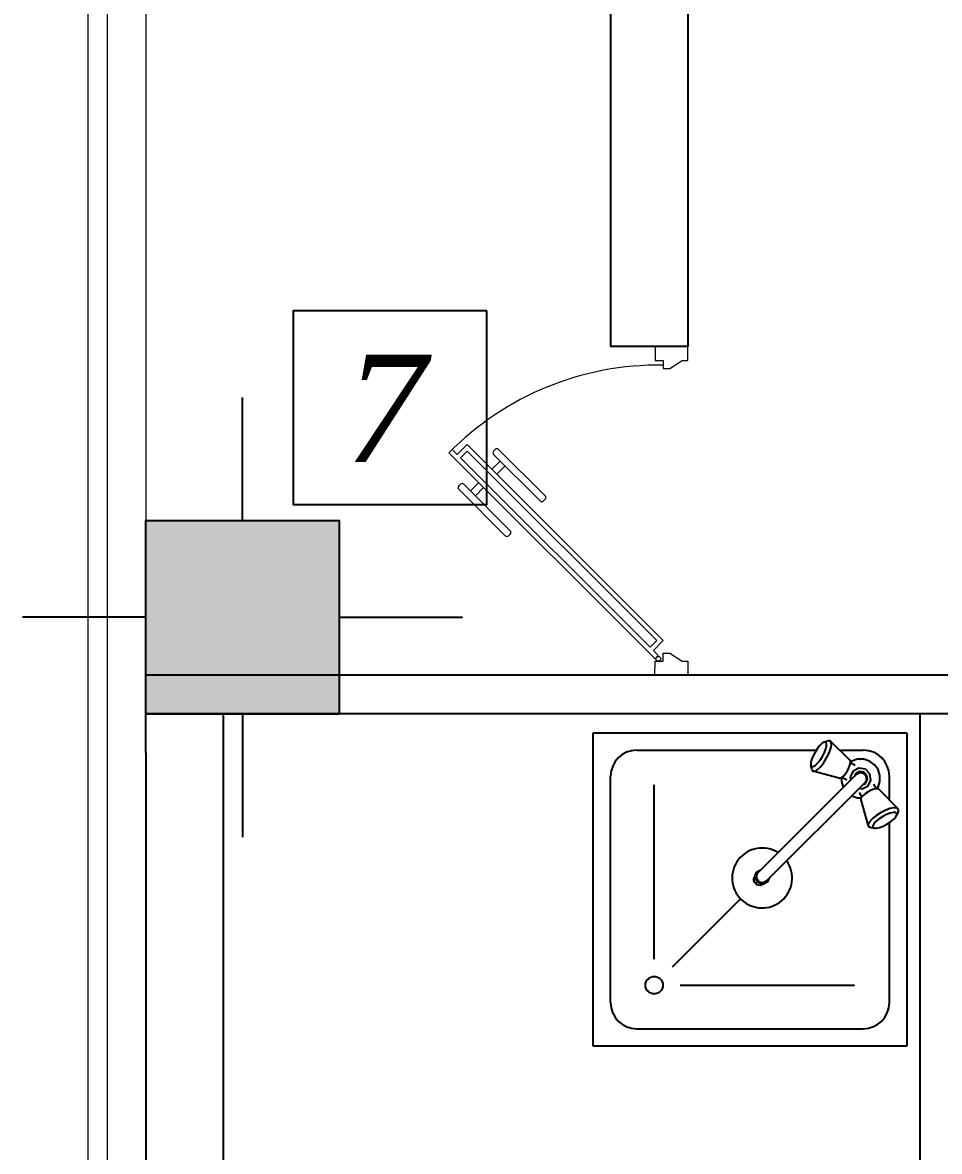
# Model space of a CAD drawing. Header units: metres. Extents: x -1655 to 449, y 40 to 361.
# Drawn here: x 99.141 to 101.51, y 56.109 to 59.027 of the extents above; entities that cross this region are included whole.
import ezdxf

# ---------------------------------------------------------------- set-up
doc = ezdxf.new("R2010")
doc.units = ezdxf.units.M
doc.header["$MEASUREMENT"] = 0
doc.layers.add('A-WALL', color=7, linetype='Continuous')
doc.layers.add('Layer4', color=252, linetype='Continuous', lineweight=25)
doc.layers.add('Layer5', color=31, linetype='Continuous', lineweight=9)
doc.styles.add('RS', font='timesi.ttf', dxfattribs={"width": 0.7})

# ---------------------------------------------------------------- blocks, each defined once
blk = doc.blocks.new('5050new')
h = blk.add_hatch(color=256)
h.dxf.hatch_style = 1
h.paths.add_polyline_path([(6309.3073, 1826.5446), (6308.8073, 1826.5446), (6308.8072, 1826.0446), (6309.3072, 1826.0446)])
for p, q in [((6309.0573, 1826.5446), (6309.0573, 1826.8627)), ((6308.8072, 1826.2946), (6308.4892, 1826.2947)), ((6309.3072, 1826.2946), (6309.6253, 1826.2946)), ((6309.0572, 1826.0446), (6309.0572, 1825.7266))]:
    blk.add_line(p, q)
blk.add_lwpolyline([(6308.8073, 1826.5446), (6309.3073, 1826.5446), (6309.3072, 1826.0446), (6308.8072, 1826.0446)], close=True)
blk = doc.blocks.new('axha')
blk.add_blockref('5050new', (102.3748, 22.5763))
blk = doc.blocks.new('5')
at = {"layer": 'Layer5'}
for p, q in [((923.8481, 840.7345), (923.8481, 840.6916)), ((923.9478, 840.6916), (923.9478, 840.7345)), ((923.8481, 840.6916), (923.8725, 840.6916)), ((923.8725, 840.6916), (923.8725, 840.6676)), ((923.8725, 840.6676), (923.8931, 840.6676)), ((923.8931, 840.6676), (923.9304, 840.6916)), ((923.9304, 840.6916), (923.9478, 840.6916)), ((923.3576, 840.4163), (923.3627, 840.4214)), ((923.3576, 840.4062), (923.4991, 840.2648)), ((923.3728, 840.4214), (923.5142, 840.28)), ((923.3526, 840.3608), (923.3778, 840.386)), ((923.3677, 840.3456), (923.393, 840.3709)), ((923.2566, 840.3153), (923.2516, 840.3103)), ((923.2516, 840.3002), (923.393, 840.1587)), ((923.2667, 840.3153), (923.4082, 840.1739)), ((923.3122, 840.3204), (923.2869, 840.2951)), ((923.3273, 840.3052), (923.3021, 840.28)), ((923.5092, 840.2648), (923.5142, 840.2699)), ((923.4082, 840.1638), (923.4031, 840.1587)), ((923.8481, 839.7773), (923.8725, 839.7773)), ((923.8481, 839.7345), (923.8481, 839.7773)), ((923.8725, 839.7773), (923.8725, 839.8014)), ((923.8725, 839.8014), (923.8931, 839.8014)), ((923.8931, 839.8014), (923.9304, 839.7773)), ((923.9304, 839.7773), (923.9478, 839.7773)), ((923.9478, 839.7773), (923.9478, 839.7345))]:
    blk.add_line(p, q, dxfattribs=at)
for points in [[(923.8481, 839.7845), (923.8582, 839.7946), (923.8431, 839.8097), (923.8734, 839.84), (923.2773, 840.4361), (923.247, 840.4058), (923.2319, 840.4209), (923.2217, 840.4108)], [(923.2773, 840.4159), (923.2571, 840.3957), (923.833, 839.8198), (923.8532, 839.84)]]:
    blk.add_lwpolyline(points, close=True, dxfattribs=at)
blk.add_circle((923.8582, 839.7845), 0.00714, dxfattribs=at)
for centre, radius, start, end in [((923.8582, 839.7845), 0.893, 89.0833, 135.4583), ((923.3627, 840.4113), 0.00714, 135, 225), ((923.3677, 840.4163), 0.00714, 45, 135), ((923.2566, 840.3052), 0.00714, 135, 225), ((923.2617, 840.3103), 0.00714, 45, 135), ((923.5041, 840.2699), 0.00714, 225, 315), ((923.5092, 840.2749), 0.00714, 315, 45), ((923.3981, 840.1638), 0.00714, 225, 315), ((923.4031, 840.1689), 0.00714, 315, 45)]:
    blk.add_arc(centre, radius, start, end, dxfattribs=at)
blk = doc.blocks.new('van00')
at = {"color": 234, "linetype": 'Continuous'}
for p, q in [((4897.2616, 1693.4379), (4897.2616, 1694.2479)), ((4897.2616, 1694.2479), (4898.0716, 1694.2479)), ((4898.0716, 1694.2479), (4898.0716, 1693.4379)), ((4897.4079, 1694.1761), (4897.4582, 1694.2259)), ((4897.4555, 1694.2219), (4897.4554, 1694.2144)), ((4897.4554, 1694.2144), (4897.4577, 1694.2042)), ((4897.4582, 1694.2259), (4897.4555, 1694.2219)), ((4897.463, 1694.2262), (4897.4582, 1694.2259)), ((4897.463, 1694.2262), (4897.4739, 1694.2226)), ((4897.468, 1694.2192), (4897.4678, 1694.2132)), ((4897.4678, 1694.2132), (4897.4697, 1694.2051)), ((4897.4701, 1694.2224), (4897.468, 1694.2192)), ((4897.4697, 1694.2051), (4897.4733, 1694.1956)), ((4897.4739, 1694.2226), (4897.4701, 1694.2224)), ((4897.4792, 1694.2197), (4897.4739, 1694.2226)), ((4897.4853, 1694.2141), (4897.4792, 1694.2197)), ((4897.4917, 1694.2062), (4897.4853, 1694.2141)), ((4897.4977, 1694.1968), (4897.4917, 1694.2062)), ((4897.372, 1694.1785), (4897.357, 1694.1737)), ((4897.3877, 1694.1785), (4897.372, 1694.1785)), ((4897.4349, 1694.2029), (4897.3741, 1694.2029)), ((4897.4027, 1694.1737), (4897.3877, 1694.1785)), ((4897.4079, 1694.1761), (4897.4063, 1694.1737)), ((4897.4577, 1694.2042), (4897.4623, 1694.1924)), ((4897.4623, 1694.1924), (4897.4686, 1694.18)), ((4897.4686, 1694.18), (4897.4762, 1694.1683)), ((4897.4733, 1694.1956), (4897.4784, 1694.1857)), ((4897.4784, 1694.1857), (4897.4845, 1694.1763)), ((4897.4845, 1694.1763), (4897.4909, 1694.1684)), ((4897.9591, 1694.2029), (4897.4938, 1694.2029)), ((4897.5028, 1694.1869), (4897.4977, 1694.1968)), ((4897.5065, 1694.1774), (4897.5028, 1694.1869)), ((4897.5083, 1694.1693), (4897.5065, 1694.1774)), ((4897.3349, 1694.1516), (4897.3301, 1694.1366)), ((4897.3442, 1694.1644), (4897.3349, 1694.1516)), ((4897.357, 1694.1737), (4897.3442, 1694.1644)), ((4897.3676, 1694.1528), (4897.3558, 1694.141)), ((4897.3841, 1694.1554), (4897.3676, 1694.1528)), ((4897.3827, 1694.1465), (4897.3717, 1694.1448)), ((4897.3926, 1694.1415), (4897.3827, 1694.1465)), ((4897.3989, 1694.1478), (4897.3841, 1694.1554)), ((4897.3942, 1694.162), (4897.4063, 1694.1689)), ((4897.4065, 1694.133), (4897.3989, 1694.1478)), ((4897.4062, 1694.1711), (4897.4027, 1694.1737)), ((4897.4063, 1694.1737), (4897.4062, 1694.1692)), ((4897.4062, 1694.1692), (4897.4076, 1694.1631)), ((4897.4076, 1694.1631), (4897.4103, 1694.156)), ((4897.4103, 1694.156), (4897.4141, 1694.1486)), ((4897.4141, 1694.1486), (4897.4187, 1694.1415)), ((4897.4349, 1694.1293), (4897.5032, 1694.148)), ((4897.4762, 1694.1683), (4897.4841, 1694.1584)), ((4897.4841, 1694.1584), (4897.4918, 1694.1514)), ((4897.4909, 1694.1684), (4897.497, 1694.1628)), ((4897.4918, 1694.1514), (4897.4983, 1694.1478)), ((4897.497, 1694.1628), (4897.5022, 1694.1599)), ((4897.4983, 1694.1478), (4897.5032, 1694.148)), ((4897.5022, 1694.1599), (4897.5061, 1694.1601)), ((4897.5032, 1694.148), (4897.5058, 1694.1521)), ((4897.5058, 1694.1521), (4897.5082, 1694.1633)), ((4897.5061, 1694.1601), (4897.5082, 1694.1633)), ((4897.5082, 1694.1633), (4897.5083, 1694.1693)), ((4897.3066, 1694.0745), (4897.3066, 1694.1354)), ((4897.3301, 1694.1366), (4897.3301, 1694.1209)), ((4897.3301, 1694.1209), (4897.335, 1694.1059)), ((4897.3558, 1694.141), (4897.3532, 1694.1245)), ((4897.3532, 1694.1245), (4897.3608, 1694.1097)), ((4897.3638, 1694.1369), (4897.3621, 1694.1259)), ((4897.3621, 1694.1259), (4897.3671, 1694.116)), ((4897.3717, 1694.1448), (4897.3638, 1694.1369)), ((4897.3965, 1694.1337), (4897.3926, 1694.1415)), ((4897.4053, 1694.125), (4897.4065, 1694.133)), ((4897.4159, 1694.1246), (4897.4279, 1694.1315)), ((4897.4187, 1694.1415), (4897.4235, 1694.1356)), ((4897.4235, 1694.1356), (4897.428, 1694.1314)), ((4897.4248, 1694.1059), (4897.4296, 1694.1209)), ((4897.428, 1694.1314), (4897.432, 1694.1292)), ((4897.4296, 1694.1209), (4897.4296, 1694.1305)), ((4897.432, 1694.1292), (4897.4349, 1694.1293)), ((4898.0266, 1693.5504), (4898.0266, 1694.1354)), ((4897.3325, 1694.1007), (4897.2827, 1694.0504)), ((4897.3349, 1694.1023), (4897.3325, 1694.1007)), ((4897.3394, 1694.1024), (4897.3349, 1694.1023)), ((4897.335, 1694.1059), (4897.3375, 1694.1024)), ((4897.3455, 1694.101), (4897.3394, 1694.1024)), ((4897.3466, 1694.1144), (4897.3397, 1694.1023)), ((4897.3526, 1694.0983), (4897.3455, 1694.101)), ((4897.3601, 1694.0945), (4897.3526, 1694.0983)), ((4897.3671, 1694.0899), (4897.3601, 1694.0945)), ((4897.3608, 1694.1097), (4897.3756, 1694.1021)), ((4897.3671, 1694.116), (4897.3749, 1694.1121)), ((4897.373, 1694.0852), (4897.3671, 1694.0899)), ((4897.3756, 1694.1021), (4897.3836, 1694.1034)), ((4897.384, 1694.0928), (4897.3771, 1694.0808)), ((4897.4246, 1694.1057), (4897.4248, 1694.1059)), ((4897.9141, 1693.6629), (4897.9141, 1694.1129)), ((4897.3793, 1694.0737), (4897.3606, 1694.0054)), ((4897.3773, 1694.0806), (4897.373, 1694.0852)), ((4897.3794, 1694.0766), (4897.3773, 1694.0806)), ((4897.3781, 1694.079), (4897.3877, 1694.079)), ((4897.3793, 1694.0737), (4897.3794, 1694.0766)), ((4897.3877, 1694.079), (4897.4027, 1694.0838)), ((4897.4027, 1694.0838), (4897.403, 1694.084)), ((4897.2827, 1694.0504), (4897.2824, 1694.0456)), ((4897.2824, 1694.0456), (4897.286, 1694.0347)), ((4897.2867, 1694.053), (4897.2827, 1694.0504)), ((4897.2862, 1694.0385), (4897.286, 1694.0347)), ((4897.286, 1694.0347), (4897.2889, 1694.0294)), ((4897.2894, 1694.0406), (4897.2862, 1694.0385)), ((4897.2942, 1694.0532), (4897.2867, 1694.053)), ((4897.2954, 1694.0407), (4897.2894, 1694.0406)), ((4897.3044, 1694.0509), (4897.2942, 1694.0532)), ((4897.3036, 1694.0389), (4897.2954, 1694.0407)), ((4897.313, 1694.0352), (4897.3036, 1694.0389)), ((4897.3162, 1694.0463), (4897.3044, 1694.0509)), ((4897.3229, 1694.0302), (4897.313, 1694.0352)), ((4897.3286, 1694.04), (4897.3162, 1694.0463)), ((4897.3323, 1694.0241), (4897.3229, 1694.0302)), ((4897.3403, 1694.0324), (4897.3286, 1694.04)), ((4897.3502, 1694.0245), (4897.3403, 1694.0324)), ((4897.2889, 1694.0294), (4897.2946, 1694.0233)), ((4897.2946, 1694.0233), (4897.3025, 1694.0169)), ((4897.3025, 1694.0169), (4897.3118, 1694.0109)), ((4897.3066, 1693.5504), (4897.3066, 1694.0143)), ((4897.3118, 1694.0109), (4897.3217, 1694.0058)), ((4897.3217, 1694.0058), (4897.3312, 1694.0021)), ((4897.3312, 1694.0021), (4897.3393, 1694.0003)), ((4897.3402, 1694.0177), (4897.3323, 1694.0241)), ((4897.3459, 1694.0116), (4897.3402, 1694.0177)), ((4897.3566, 1694.0028), (4897.3453, 1694.0004)), ((4897.3453, 1694.0004), (4897.3486, 1694.0025)), ((4897.3488, 1694.0064), (4897.3459, 1694.0116)), ((4897.3486, 1694.0025), (4897.3488, 1694.0064)), ((4897.3573, 1694.0168), (4897.3502, 1694.0245)), ((4897.3566, 1694.0028), (4897.3606, 1694.0054)), ((4897.3609, 1694.0103), (4897.3573, 1694.0168)), ((4897.3606, 1694.0054), (4897.3609, 1694.0103)), ((4897.3393, 1694.0003), (4897.3453, 1694.0004)), ((4897.6381, 1693.8922), (4897.6479, 1693.8875)), ((4897.6479, 1693.8875), (4897.6527, 1693.8776)), ((4897.6212, 1693.8607), (4897.6164, 1693.8706)), ((4897.631, 1693.856), (4897.6212, 1693.8607)), ((4897.6422, 1693.8582), (4897.631, 1693.856)), ((4897.631, 1693.856), (4897.6387, 1693.8524)), ((4897.6505, 1693.8664), (4897.6422, 1693.8582)), ((4897.6515, 1693.8579), (4897.6445, 1693.8649)), ((4897.6545, 1693.8609), (4897.6478, 1693.8542)), ((4897.6527, 1693.8776), (4897.6505, 1693.8664)), ((4897.6527, 1693.8776), (4897.6562, 1693.8699)), ((4897.6562, 1693.8699), (4897.6545, 1693.8609)), ((4897.6478, 1693.8542), (4897.6387, 1693.8524)), ((4897.8663, 1693.6431), (4897.6909, 1693.8185)), ((4897.8466, 1693.5954), (4897.3966, 1693.5954)), ((4897.9591, 1693.4829), (4897.3741, 1693.4829)), ((4898.0716, 1693.4379), (4897.2616, 1693.4379))]:
    blk.add_line(p, q, dxfattribs=at)
blk.add_lwpolyline([(4897.369, 1694.1179), (4897.3647, 1694.1264), (4897.3662, 1694.1357), (4897.3729, 1694.1424), (4897.3822, 1694.1439), (4897.3907, 1694.1396), (4897.6454, 1693.8849), (4897.6492, 1693.877), (4897.6475, 1693.8679), (4897.6408, 1693.8612), (4897.6317, 1693.8594), (4897.6237, 1693.8633)], close=True, dxfattribs=at)
blk.add_circle((4897.9141, 1693.5954), 0.0225, dxfattribs=at)
for centre, radius, start, end in [((4897.3741, 1694.1354), 0.0675, 90, 180), ((4897.9591, 1694.1354), 0.0675, 0, 90), ((4897.6371, 1693.8742), 0.0774, 147.8086, 125.0044), ((4897.3741, 1693.5504), 0.0675, 180, 270), ((4897.9591, 1693.5504), 0.0675, 270, 0)]:
    blk.add_arc(centre, radius, start, end, dxfattribs=at)

msp = doc.modelspace()

# ---------------------------------------------------------------- linework, layer by layer
at = {"ltscale": 0.1}
for p, q in [((100.6601, 59.1364), (100.6601, 58.6114)), ((100.8601, 59.1364), (100.8601, 58.1897)), ((99.6601, 57.2397), (99.6601, 54.2395)), ((99.4595, 57.1397), (99.4601, 54.2395))]:
    msp.add_line(p, q, dxfattribs=at)
for p, q in [((100.6601, 58.6114), (100.6601, 58.1897)), ((100.8601, 58.1897), (100.6601, 58.1897)), ((101.5601, 57.3397), (99.4595, 57.3397)), ((101.5601, 57.2397), (99.4595, 57.2397)), ((99.4595, 57.1397), (99.4596, 57.2397)), ((101.4601, 54.9395), (101.4601, 57.2397))]:
    msp.add_line(p, q)
at = {"layer": 'A-WALL', "color": 6, "ltscale": 0.1}
msp.add_lwpolyline([(100.3407, 58.2815), (99.8407, 58.2815), (99.8407, 57.7815), (100.3407, 57.7815)], close=True, dxfattribs=at)
at = {"layer": 'Layer5'}
for p, q in [((99.3601, 62.4687), (99.3601, 52.4395)), ((99.3101, 62.4279), (99.3101, 52.3895)), ((99.4596, 62.2397), (99.4596, 57.2397))]:
    msp.add_line(p, q, dxfattribs=at)

# ---------------------------------------------------------------- block references
msp.add_blockref('axha', (-6311.7225, -1791.3813))
at = {"rotation": 270}
msp.add_blockref('van00', (-1592.8222, 4954.4528), dxfattribs=at)
at = {"layer": 'Layer5', "xscale": 0.8500165363397575, "yscale": 0.8500165363397575, "zscale": 0.8500165363397575, "rotation": 359.9977968368691}
msp.add_blockref('5', (-684.5383, -656.4183), dxfattribs=at)

# ---------------------------------------------------------------- texts
at = {"layer": 'Layer4', "color": 6, "style": 'RS'}
msp.add_text('7', height=0.2773, dxfattribs=at).set_placement((99.975, 57.8911))

doc.saveas('drawing.dxf')
